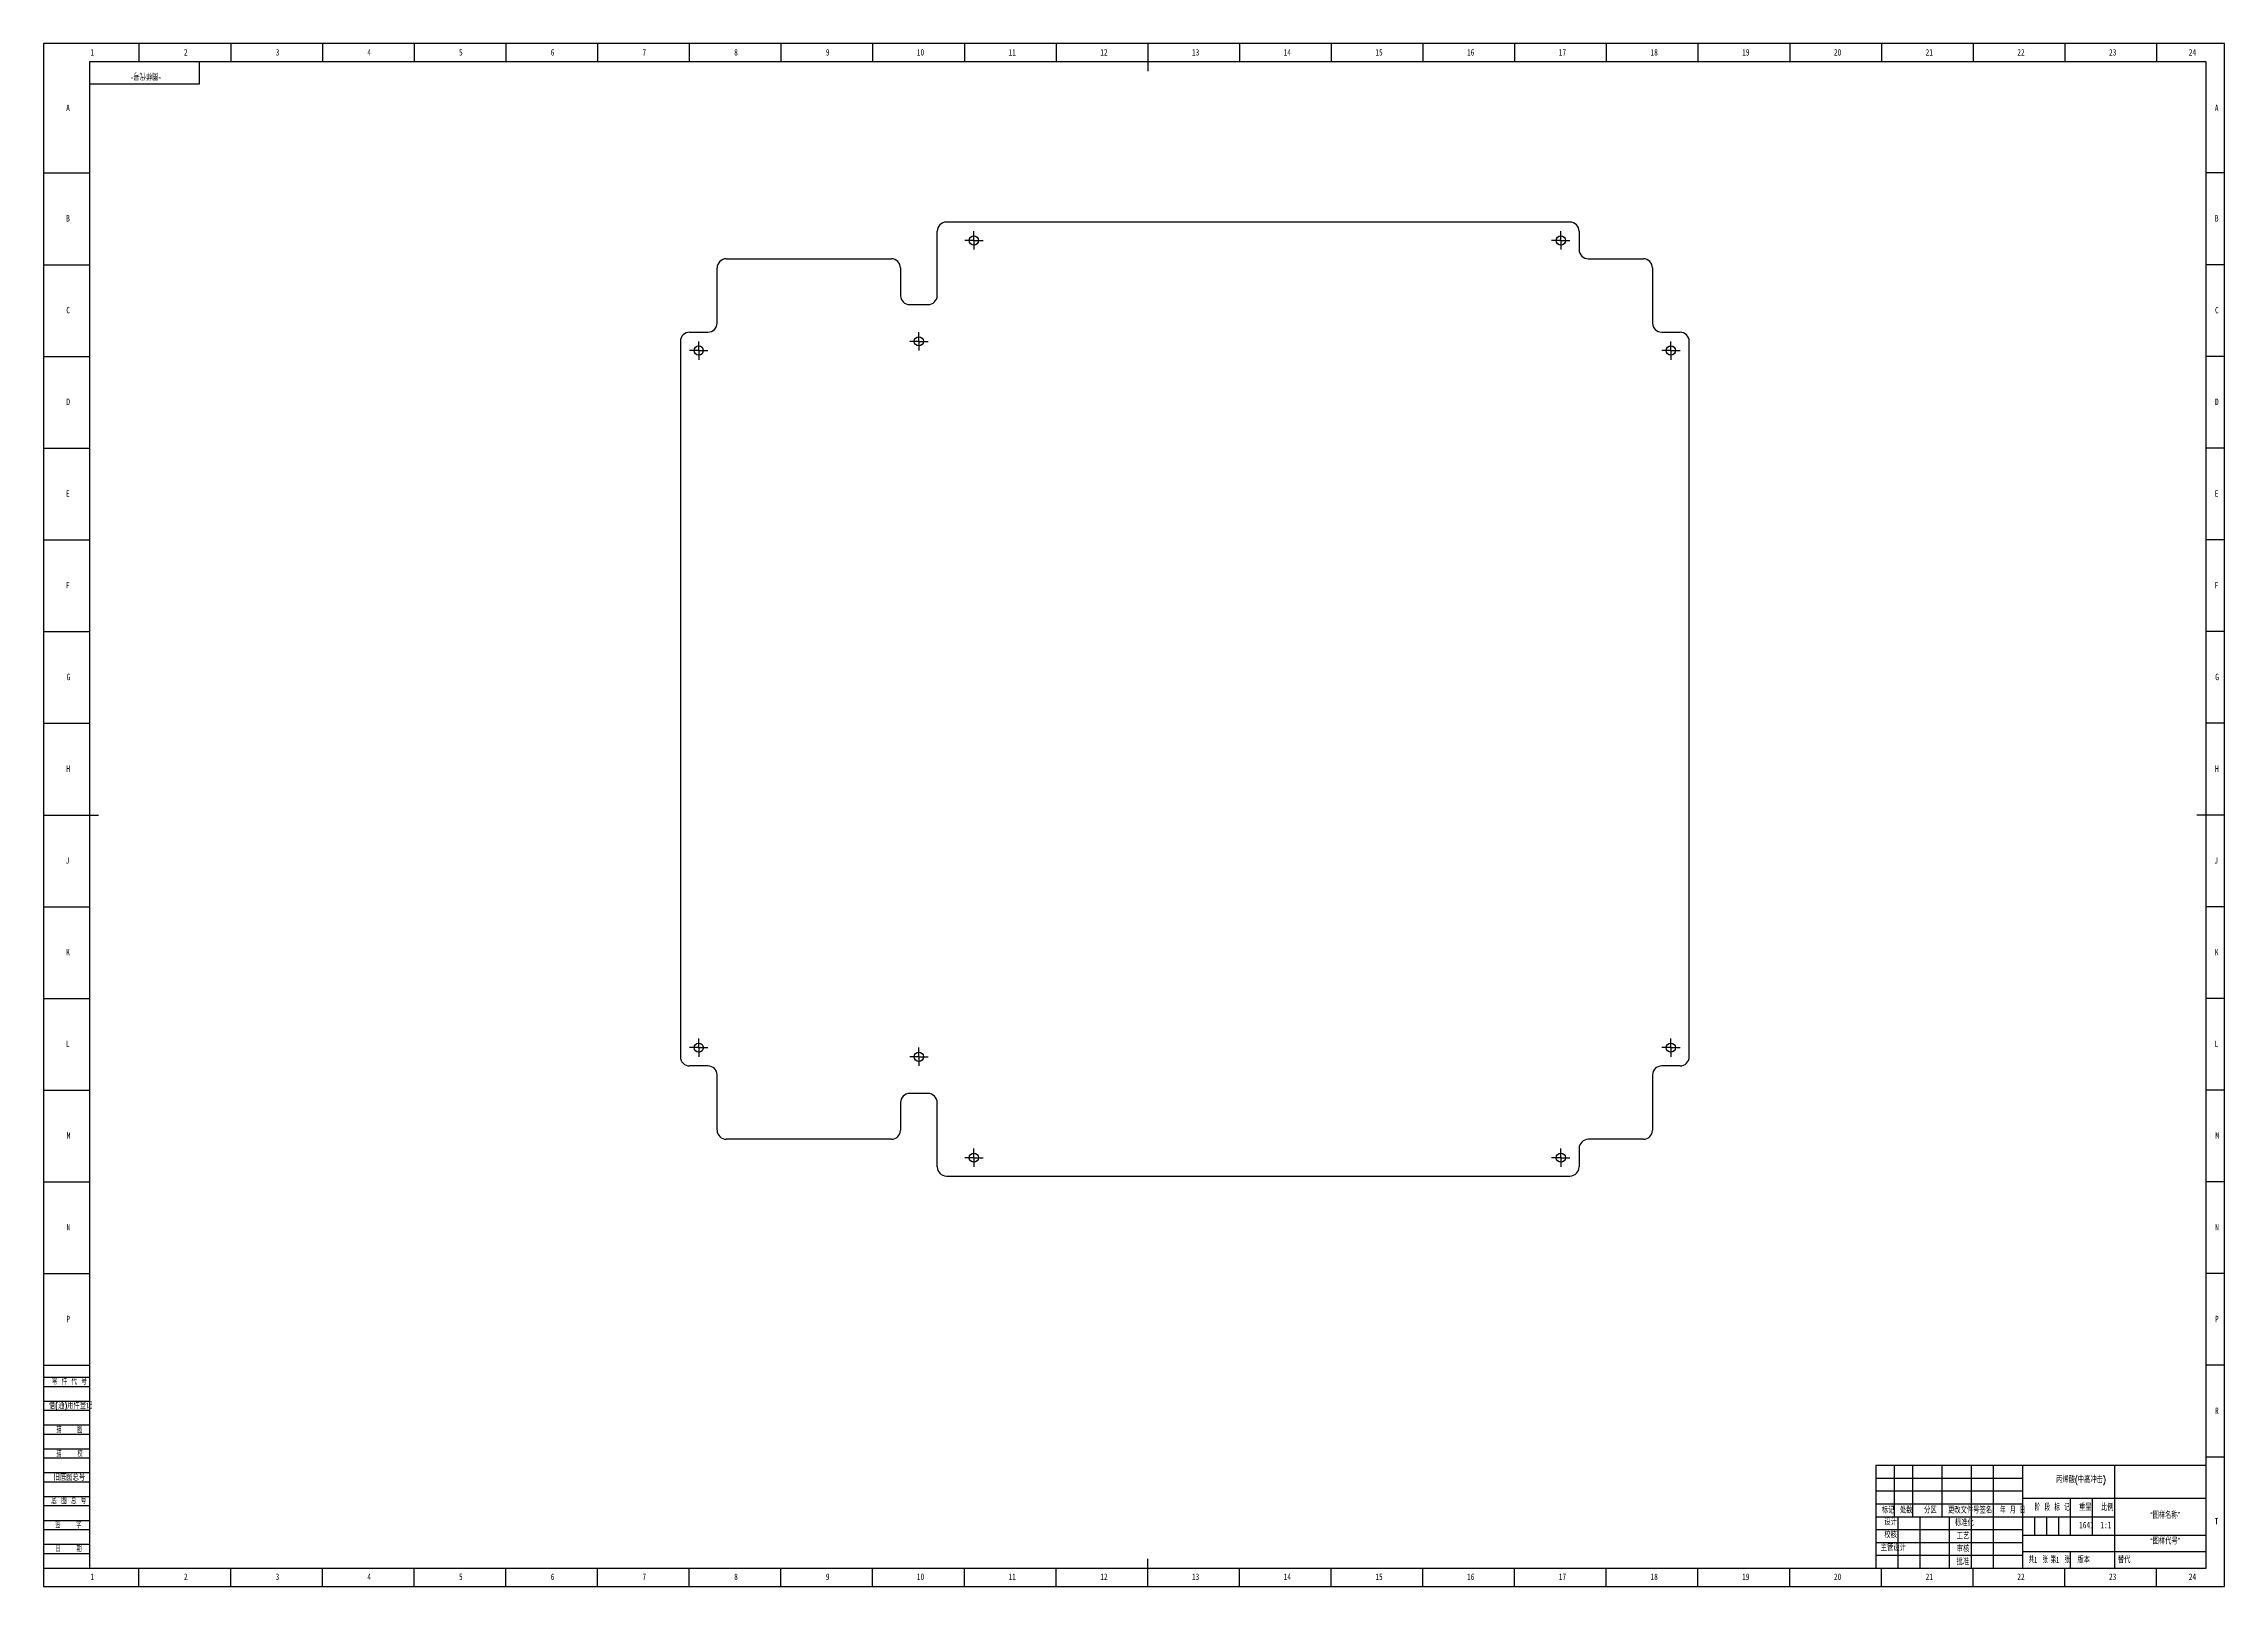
# Model space of a CAD drawing. Header units: millimetres. Extents: x 0 to 1189, y 0 to 841.
import ezdxf

# ---------------------------------------------------------------- set-up
doc = ezdxf.new("R2010")
doc.units = ezdxf.units.MM
for name, color, linetype in [('10', 7, 'Continuous'), ('5', 7, 'Continuous'), ('9', 7, 'Continuous'), ('SLD-0', 7, 'Continuous')]:
    doc.layers.add(name, color=color, linetype=linetype)
doc.styles.add('SLDTEXTSTYLE0', font='TXT', dxfattribs={"width": 0.7, "bigfont": 'bigfont'})
doc.styles.add('SLDTEXTSTYLE1', font='TXT', dxfattribs={"width": 0.6, "bigfont": 'bigfont'})
doc.styles.add('SLDTEXTSTYLE2', font='TXT', dxfattribs={"width": 0.614286, "bigfont": 'bigfont'})
doc.styles.add('SLDTEXTSTYLE3', font='TXT', dxfattribs={"width": 0.62, "bigfont": 'bigfont'})
doc.styles.add('SLDTEXTSTYLE4', font='TXT', dxfattribs={"width": 0.566667, "bigfont": 'bigfont'})
doc.styles.add('SLDTEXTSTYLE5', font='TXT', dxfattribs={"width": 0.7})

# ---------------------------------------------------------------- blocks, each defined once
blk = doc.blocks.new('SW_CENTERMARKSYMBOL_0')
at = {"layer": '10', "color": 0}
for p, q in [((-2.5, 0), (-5, 0)), ((0, 0), (-2.5, 0)), ((0, 2.5), (0, 5)), ((0, 0), (0, 2.5)), ((0, 0), (0, -2.5)), ((0, 0), (2.5, 0)), ((2.5, 0), (5, 0)), ((0, -2.5), (0, -5))]:
    blk.add_line(p, q, dxfattribs=at)
blk = doc.blocks.new('SW_CENTERMARKSYMBOL_1')
at = {"layer": '10', "color": 0}
for p, q in [((-2.5, 0), (-5, 0)), ((0, 0), (-2.5, 0)), ((0, 2.5), (0, 5)), ((0, 0), (0, 2.5)), ((0, 0), (0, -2.5)), ((0, 0), (2.5, 0)), ((2.5, 0), (5, 0)), ((0, -2.5), (0, -5))]:
    blk.add_line(p, q, dxfattribs=at)
blk = doc.blocks.new('SW_CENTERMARKSYMBOL_2')
at = {"layer": '10', "color": 0}
for p, q in [((-2.5, 0), (-5, 0)), ((0, 0), (-2.5, 0)), ((0, 2.5), (0, 5)), ((0, 0), (0, 2.5)), ((0, 0), (0, -2.5)), ((0, 0), (2.5, 0)), ((2.5, 0), (5, 0)), ((0, -2.5), (0, -5))]:
    blk.add_line(p, q, dxfattribs=at)
blk = doc.blocks.new('SW_CENTERMARKSYMBOL_3')
at = {"layer": '10', "color": 0}
for p, q in [((-2.5, 0), (-5, 0)), ((0, 0), (-2.5, 0)), ((0, 2.5), (0, 5)), ((0, 0), (0, 2.5)), ((0, 0), (0, -2.5)), ((0, 0), (2.5, 0)), ((2.5, 0), (5, 0)), ((0, -2.5), (0, -5))]:
    blk.add_line(p, q, dxfattribs=at)
blk = doc.blocks.new('SW_CENTERMARKSYMBOL_4')
at = {"layer": '10', "color": 0}
for p, q in [((-2.5, 0), (-5, 0)), ((0, 0), (-2.5, 0)), ((0, 2.5), (0, 5)), ((0, 0), (0, 2.5)), ((0, 0), (0, -2.5)), ((0, 0), (2.5, 0)), ((2.5, 0), (5, 0)), ((0, -2.5), (0, -5))]:
    blk.add_line(p, q, dxfattribs=at)
blk = doc.blocks.new('SW_CENTERMARKSYMBOL_5')
at = {"layer": '10', "color": 0}
for p, q in [((-2.5, 0), (-5, 0)), ((0, 0), (-2.5, 0)), ((0, 2.5), (0, 5)), ((0, 0), (0, 2.5)), ((0, 0), (0, -2.5)), ((0, 0), (2.5, 0)), ((2.5, 0), (5, 0)), ((0, -2.5), (0, -5))]:
    blk.add_line(p, q, dxfattribs=at)
blk = doc.blocks.new('SW_CENTERMARKSYMBOL_6')
at = {"layer": '10', "color": 0}
for p, q in [((-2.5, 0), (-5, 0)), ((0, 0), (-2.5, 0)), ((0, 2.5), (0, 5)), ((0, 0), (0, 2.5)), ((0, 0), (0, -2.5)), ((0, 0), (2.5, 0)), ((2.5, 0), (5, 0)), ((0, -2.5), (0, -5))]:
    blk.add_line(p, q, dxfattribs=at)
blk = doc.blocks.new('SW_CENTERMARKSYMBOL_7')
at = {"layer": '10', "color": 0}
for p, q in [((-2.5, 0), (-5, 0)), ((0, 0), (-2.5, 0)), ((0, 2.5), (0, 5)), ((0, 0), (0, 2.5)), ((0, 0), (0, -2.5)), ((0, 0), (2.5, 0)), ((2.5, 0), (5, 0)), ((0, -2.5), (0, -5))]:
    blk.add_line(p, q, dxfattribs=at)
blk = doc.blocks.new('SW_CENTERMARKSYMBOL_8')
at = {"layer": '10', "color": 0}
for p, q in [((-2.5, 0), (-5, 0)), ((0, 0), (-2.5, 0)), ((0, 2.5), (0, 5)), ((0, 0), (0, 2.5)), ((0, 0), (0, -2.5)), ((0, 0), (2.5, 0)), ((2.5, 0), (5, 0)), ((0, -2.5), (0, -5))]:
    blk.add_line(p, q, dxfattribs=at)
blk = doc.blocks.new('SW_CENTERMARKSYMBOL_9')
at = {"layer": '10', "color": 0}
for p, q in [((-2.5, 0), (-5, 0)), ((0, 0), (-2.5, 0)), ((0, 2.5), (0, 5)), ((0, 0), (0, 2.5)), ((0, 0), (0, -2.5)), ((0, 0), (2.5, 0)), ((2.5, 0), (5, 0)), ((0, -2.5), (0, -5))]:
    blk.add_line(p, q, dxfattribs=at)

msp = doc.modelspace()

# ---------------------------------------------------------------- linework, layer by layer
at = {"color": 7, "linetype": 'Continuous', "lineweight": 25}
for p, q in [((487.2, 703.7), (487.2, 738.7)), ((832.2, 743.7), (492.2, 743.7)), ((837.2, 738.7), (837.2, 728.7)), ((367.2, 688.7), (367.2, 718.7)), ((372.2, 723.7), (462.2, 723.7)), ((467.2, 718.7), (467.2, 703.7)), ((842.2, 723.7), (872.2, 723.7)), ((877.2, 718.7), (877.2, 688.7)), ((472.2, 698.7), (482.2, 698.7)), ((347.2, 678.7), (347.2, 288.7)), ((352.2, 683.7), (362.2, 683.7)), ((882.2, 683.7), (892.2, 683.7)), ((897.2, 288.7), (897.2, 678.7)), ((362.2, 283.7), (352.2, 283.7)), ((367.2, 248.7), (367.2, 278.7)), ((877.2, 278.7), (877.2, 248.7)), ((892.2, 283.7), (882.2, 283.7)), ((467.2, 263.7), (467.2, 248.7)), ((482.2, 268.7), (472.2, 268.7)), ((487.2, 228.7), (487.2, 263.7)), ((462.2, 243.7), (372.2, 243.7)), ((837.2, 238.7), (837.2, 228.7)), ((872.2, 243.7), (842.2, 243.7)), ((492.2, 223.7), (832.2, 223.7))]:
    msp.add_line(p, q, dxfattribs=at)
for centre in [(507.2, 733.7), (827.2, 733.7), (477.2, 678.7), (357.2, 673.7), (887.2, 673.7), (357.2, 293.7), (477.2, 288.7), (887.2, 293.7), (507.2, 233.7), (827.2, 233.7)]:
    msp.add_circle(centre, 2.5, dxfattribs=at)
for centre, start, end in [((492.2, 738.7), 90, 180), ((832.2, 738.7), 0, 90), ((842.2, 728.7), 180, 270), ((372.2, 718.7), 90, 180), ((462.2, 718.7), 0, 90), ((872.2, 718.7), 0, 90), ((472.2, 703.7), 180, 270), ((482.2, 703.7), 270, 0), ((352.2, 678.7), 90, 180), ((362.2, 688.7), 270, 0), ((882.2, 688.7), 180, 270), ((892.2, 678.7), 0, 90), ((352.2, 288.7), 180, 270), ((892.2, 288.7), 270, 0), ((362.2, 278.7), 0, 90), ((882.2, 278.7), 90, 180), ((472.2, 263.7), 90, 180), ((482.2, 263.7), 0, 90), ((372.2, 248.7), 180, 270), ((462.2, 248.7), 270, 0), ((842.2, 238.7), 90, 180), ((872.2, 248.7), 270, 0), ((492.2, 228.7), 180, 270), ((832.2, 228.7), 270, 0)]:
    msp.add_arc(centre, 5, start, end, dxfattribs=at)
at = {"layer": '5', "color": 7}
for p, q in [((1189, 841), (0, 841)), ((0, 841), (0, 0)), ((1189, 0), (1189, 841)), ((0, 114), (25, 114)), ((0, 109), (25, 109)), ((0, 101), (25, 101)), ((0, 96), (25, 96)), ((0, 88), (25, 88)), ((0, 83), (25, 83)), ((0, 75), (25, 75)), ((0, 70), (25, 70)), ((0, 62), (25, 62)), ((0, 57), (25, 57)), ((0, 49), (25, 49)), ((999, 59), (1079, 59)), ((999, 52), (1079, 52)), ((0, 44), (25, 44)), ((0, 36), (25, 36)), ((1085.5, 38), (1085.5, 28)), ((1092, 38), (1092, 28)), ((1098.5, 38), (1098.5, 28)), ((0, 31), (25, 31)), ((0, 23), (25, 23)), ((0, 18), (25, 18)), ((0, 0), (1189, 0))]:
    msp.add_line(p, q, dxfattribs=at)
at = {"layer": '5'}
for p, q in [((52, 841), (52, 831.1)), ((102, 841), (102, 831.1)), ((152, 841), (152, 831.1)), ((202, 841), (202, 831.1)), ((252, 841), (252, 831.1)), ((302, 841), (302, 831.1)), ((352, 841), (352, 831.1)), ((402, 841), (402, 831.1)), ((452, 841), (452, 831.1)), ((502, 841), (502, 831.1)), ((552, 841), (552, 831.1)), ((652, 841), (652, 831.1)), ((702, 841), (702, 831.1)), ((752, 841), (752, 831.1)), ((802, 841), (802, 831.1)), ((852, 841), (852, 831.1)), ((902, 841), (902, 831.1)), ((952, 841), (952, 831.1)), ((1002, 841), (1002, 831.1)), ((1052, 841), (1052, 831.1)), ((1102, 841), (1102, 831.1)), ((1152, 841), (1152, 831.1)), ((0, 770.5), (25, 770.5)), ((1189, 770.5), (1179, 770.5)), ((0, 720.5), (25, 720.5)), ((1189, 720.5), (1179, 720.5)), ((0, 670.5), (25, 670.5)), ((1189, 670.5), (1179, 670.5)), ((0, 620.5), (25, 620.5)), ((1189, 620.5), (1179, 620.5)), ((0, 570.5), (25, 570.5)), ((1189, 570.5), (1179, 570.5)), ((0, 520.5), (25, 520.5)), ((1189, 520.5), (1179, 520.5)), ((0, 470.5), (25, 470.5)), ((1189, 470.5), (1179, 470.5)), ((0, 370.5), (25, 370.5)), ((1189, 370.5), (1179, 370.5)), ((0, 320.5), (25, 320.5)), ((1189, 320.5), (1179, 320.5)), ((0, 270.5), (25, 270.5)), ((1189, 270.5), (1179, 270.5)), ((0, 220.5), (25, 220.5)), ((1189, 220.5), (1179, 220.5)), ((0, 170.5), (25, 170.5)), ((1189, 170.5), (1179, 170.5)), ((0, 120.5), (25, 120.5)), ((1189, 120.5), (1179, 120.5)), ((1189, 70.5), (1179, 70.5)), ((52, 0), (52, 10)), ((102, 0), (102, 10)), ((152, 0), (152, 10)), ((202, 0), (202, 10)), ((252, 0), (252, 10)), ((302, 0), (302, 10)), ((352, 0), (352, 10)), ((402, 0), (402, 10)), ((452, 0), (452, 10)), ((502, 0), (502, 10)), ((552, 0), (552, 10)), ((652, 0), (652, 10)), ((702, 0), (702, 10)), ((752, 0), (752, 10)), ((802, 0), (802, 10)), ((852, 0), (852, 10)), ((902, 0), (902, 10)), ((952, 0), (952, 10)), ((1002, 0), (1002, 10)), ((1052, 0), (1052, 10)), ((1102, 0), (1102, 10)), ((1152, 0), (1152, 10))]:
    msp.add_line(p, q, dxfattribs=at)
at = {"layer": '5', "lineweight": 25}
for p, q in [((602, 841), (602, 826)), ((0, 420.5), (30, 420.5)), ((1189, 420.5), (1174, 420.5)), ((602, 0), (602, 15)), ((1105, 19), (1105, 10))]:
    msp.add_line(p, q, dxfattribs=at)
at = {"layer": '5', "color": 7, "lineweight": 25}
for p, q in [((1179, 831.1), (25, 831.1)), ((25, 831.1), (25, 10)), ((85, 819), (85, 831)), ((1179, 10), (1179, 831.1)), ((25, 819), (85, 819)), ((999, 66), (1179, 66)), ((999, 66), (999, 10)), ((1009, 66), (1009, 38)), ((1019, 66), (1019, 38)), ((1035, 66), (1035, 38)), ((1051, 66), (1051, 10)), ((1063, 66), (1063, 10)), ((1079, 66), (1079, 10)), ((1129, 66), (1129, 38)), ((1079, 48), (1179, 48)), ((1105, 48), (1105, 28)), ((1117, 48), (1117, 28)), ((999, 45), (1079, 45)), ((999, 38), (1129, 38)), ((1011, 38), (1011, 10)), ((1023, 38), (1023, 10)), ((1039, 38), (1039, 10)), ((1129, 38), (1129, 10)), ((999, 31), (1079, 31)), ((999, 24), (1079, 24)), ((1079, 28), (1179, 28)), ((999, 17), (1079, 17)), ((1079, 19), (1179, 19)), ((0, 10), (1179, 10))]:
    msp.add_line(p, q, dxfattribs=at)

# ---------------------------------------------------------------- block references
at = {"layer": '10'}
for name, p in [('SW_CENTERMARKSYMBOL_1', (507.2, 733.7)), ('SW_CENTERMARKSYMBOL_5', (827.2, 733.7)), ('SW_CENTERMARKSYMBOL_0', (357.2, 673.7)), ('SW_CENTERMARKSYMBOL_4', (477.2, 678.7)), ('SW_CENTERMARKSYMBOL_9', (887.2, 673.7)), ('SW_CENTERMARKSYMBOL_8', (357.2, 293.7)), ('SW_CENTERMARKSYMBOL_6', (887.2, 293.7)), ('SW_CENTERMARKSYMBOL_3', (477.2, 288.7)), ('SW_CENTERMARKSYMBOL_2', (507.2, 233.7)), ('SW_CENTERMARKSYMBOL_7', (827.2, 233.7))]:
    msp.add_blockref(name, p, dxfattribs=at)

# ---------------------------------------------------------------- texts
at = {"layer": '10', "char_height": 3.5}
for s, insert, attachment_point, style in [('1', (26.5, 838), 2, 'SLDTEXTSTYLE5'), ('2', (77.5, 838), 2, 'SLDTEXTSTYLE5'), ('3', (127.5, 838), 2, 'SLDTEXTSTYLE5'), ('4', (177.5, 838), 2, 'SLDTEXTSTYLE5'), ('5', (227.5, 838), 2, 'SLDTEXTSTYLE5'), ('6', (277.5, 838), 2, 'SLDTEXTSTYLE5'), ('7', (327.5, 838), 2, 'SLDTEXTSTYLE5'), ('8', (377.5, 838), 2, 'SLDTEXTSTYLE5'), ('9', (427.5, 838), 2, 'SLDTEXTSTYLE5'), ('10', (478.1, 838), 2, 'SLDTEXTSTYLE5'), ('11', (528.1, 838), 2, 'SLDTEXTSTYLE5'), ('12', (578.1, 838), 2, 'SLDTEXTSTYLE5'), ('13', (628.1, 838), 2, 'SLDTEXTSTYLE5'), ('14', (678.1, 838), 2, 'SLDTEXTSTYLE5'), ('15', (728.1, 838), 2, 'SLDTEXTSTYLE5'), ('16', (778.1, 838), 2, 'SLDTEXTSTYLE5'), ('17', (828.1, 838), 2, 'SLDTEXTSTYLE5'), ('18', (878.1, 838), 2, 'SLDTEXTSTYLE5'), ('19', (928.1, 838), 2, 'SLDTEXTSTYLE5'), ('20', (978.1, 838), 2, 'SLDTEXTSTYLE5'), ('21', (1028.1, 838), 2, 'SLDTEXTSTYLE5'), ('22', (1078.1, 838), 2, 'SLDTEXTSTYLE5'), ('23', (1128.1, 838), 2, 'SLDTEXTSTYLE5'), ('24', (1171.6, 838), 2, 'SLDTEXTSTYLE5'), ('A', (13.3, 807.7), 2, 'SLDTEXTSTYLE5'), ('A', (1184.8, 807.7), 2, 'SLDTEXTSTYLE5'), ('B', (13.3, 747.5), 2, 'SLDTEXTSTYLE5'), ('B', (1184.8, 747.5), 2, 'SLDTEXTSTYLE5'), ('C', (13.4, 697.5), 2, 'SLDTEXTSTYLE5'), ('C', (1184.9, 697.5), 2, 'SLDTEXTSTYLE5'), ('D', (13.4, 647.5), 2, 'SLDTEXTSTYLE5'), ('D', (1184.9, 647.5), 2, 'SLDTEXTSTYLE5'), ('E', (13.3, 597.5), 2, 'SLDTEXTSTYLE5'), ('E', (1184.8, 597.5), 2, 'SLDTEXTSTYLE5'), ('F', (13.2, 547.5), 2, 'SLDTEXTSTYLE5'), ('F', (1184.7, 547.5), 2, 'SLDTEXTSTYLE5'), ('G', (13.5, 497.5), 2, 'SLDTEXTSTYLE5'), ('G', (1185, 497.5), 2, 'SLDTEXTSTYLE5'), ('H', (13.4, 447.5), 2, 'SLDTEXTSTYLE5'), ('H', (1184.9, 447.5), 2, 'SLDTEXTSTYLE5'), ('J', (13, 397.5), 2, 'SLDTEXTSTYLE5'), ('J', (1184.5, 397.5), 2, 'SLDTEXTSTYLE5'), ('K', (13.3, 347.5), 2, 'SLDTEXTSTYLE5'), ('K', (1184.8, 347.5), 2, 'SLDTEXTSTYLE5'), ('L', (13.2, 297.5), 2, 'SLDTEXTSTYLE5'), ('L', (1184.7, 297.5), 2, 'SLDTEXTSTYLE5'), ('M', (13.6, 247.5), 2, 'SLDTEXTSTYLE5'), ('M', (1185.1, 247.5), 2, 'SLDTEXTSTYLE5'), ('N', (13.5, 197.5), 2, 'SLDTEXTSTYLE5'), ('N', (1185, 197.5), 2, 'SLDTEXTSTYLE5'), ('P', (13.4, 147.5), 2, 'SLDTEXTSTYLE5'), ('P', (1184.9, 147.5), 2, 'SLDTEXTSTYLE5'), ('R', (1184.9, 97.5), 2, 'SLDTEXTSTYLE5'), ('\\M+195B8烯\\M+18E5F(\\M+19286\\M+18D82\\M+19974击)', (1110.8, 59.9), 2, 'SLDTEXTSTYLE0'), ('\\M+18167图样\\M+196BC\\M+18FCC\\M+18168', (1156.7, 40.5), 2, 'SLDTEXTSTYLE0'), ('T', (1184.7, 37.3), 2, 'SLDTEXTSTYLE5'), ('\\M+18D5A\\M+18A6A', (1007, 29.9), 2, 'SLDTEXTSTYLE0'), ('1641', (1113.8, 35.2), 2, 'SLDTEXTSTYLE5'), ('\\M+18167图样\\M+191E3\\M+18D86\\M+18168', (1156.7, 26.4), 2, 'SLDTEXTSTYLE0'), ('\\M+18EE5\\M+18AC7设计', (1008.5, 22.8), 2, 'SLDTEXTSTYLE0'), ('1', (1085.1, 16.2), 1, 'SLDTEXTSTYLE5'), ('1', (1097.1, 16.2), 1, 'SLDTEXTSTYLE5'), ('1', (26.5, 7), 2, 'SLDTEXTSTYLE5'), ('2', (77.5, 7), 2, 'SLDTEXTSTYLE5'), ('3', (127.5, 7), 2, 'SLDTEXTSTYLE5'), ('4', (177.5, 7), 2, 'SLDTEXTSTYLE5'), ('5', (227.5, 7), 2, 'SLDTEXTSTYLE5'), ('6', (277.5, 7), 2, 'SLDTEXTSTYLE5'), ('7', (327.5, 7), 2, 'SLDTEXTSTYLE5'), ('8', (377.5, 7), 2, 'SLDTEXTSTYLE5'), ('9', (427.5, 7), 2, 'SLDTEXTSTYLE5'), ('10', (478.1, 7), 2, 'SLDTEXTSTYLE5'), ('11', (528.1, 7), 2, 'SLDTEXTSTYLE5'), ('12', (578.1, 7), 2, 'SLDTEXTSTYLE5'), ('13', (628.1, 7), 2, 'SLDTEXTSTYLE5'), ('14', (678.1, 7), 2, 'SLDTEXTSTYLE5'), ('15', (728.1, 7), 2, 'SLDTEXTSTYLE5'), ('16', (778.1, 7), 2, 'SLDTEXTSTYLE5'), ('17', (828.1, 7), 2, 'SLDTEXTSTYLE5'), ('18', (878.1, 7), 2, 'SLDTEXTSTYLE5'), ('19', (928.1, 7), 2, 'SLDTEXTSTYLE5'), ('20', (978.1, 7), 2, 'SLDTEXTSTYLE5'), ('21', (1028.1, 7), 2, 'SLDTEXTSTYLE5'), ('22', (1078.1, 7), 2, 'SLDTEXTSTYLE5'), ('23', (1128.1, 7), 2, 'SLDTEXTSTYLE5'), ('24', (1171.6, 7), 2, 'SLDTEXTSTYLE5')]:
    msp.add_mtext(s, dxfattribs=dict(at, insert=insert, attachment_point=attachment_point, style=style))
at = {"layer": '10', "color": 7, "insert": (1112.3, 16.2), "char_height": 3.5, "attachment_point": 2, "style": 'SLDTEXTSTYLE0'}
msp.add_mtext('\\M+194C5\\M+1967B', dxfattribs=at)
at = {"layer": '9', "color": 7, "char_height": 3.5}
for s, insert, attachment_point, style in [('\\M+197EB \\M+18C8F \\M+191E3 \\M+18D86', (4.5, 113.4), 1, 'SLDTEXTSTYLE2'), ('\\M+18ED8(\\M+192CA)\\M+19770\\M+18C8F\\M+1936F记', (2.9, 100.3), 1, 'SLDTEXTSTYLE0'), ('\\M+19560    图', (14.1, 87.2), 2, 'SLDTEXTSTYLE4'), ('\\M+19560    \\M+18D5A', (14.1, 74.1), 2, 'SLDTEXTSTYLE4'), ('\\M+18B8C\\M+192EA图总\\M+18D86', (5.5, 61.2), 1, 'SLDTEXTSTYLE0'), ('\\M+192EA 图 总 \\M+18D86', (4.2, 48.4), 1, 'SLDTEXTSTYLE2'), ('标记', (1005.6, 43.3), 2, 'SLDTEXTSTYLE0'), ('设计', (1007, 36.8), 2, 'SLDTEXTSTYLE0'), ('处\\M+19094', (1015.5, 43.3), 2, 'SLDTEXTSTYLE0'), ('\\M+195AA\\M+18BE6', (1028.7, 43.3), 2, 'SLDTEXTSTYLE0'), ('\\M+18D58\\M+189FC\\M+195B6\\M+18C8F\\M+18D86', (1046.9, 43.3), 2, 'SLDTEXTSTYLE0'), ('标\\M+18F79\\M+189BB', (1047.2, 36.4), 2, 'SLDTEXTSTYLE0'), ('签\\M+196BC', (1058.9, 43.3), 2, 'SLDTEXTSTYLE0'), ('\\M+1944E \\M+18C8E \\M+193FA', (1073.6, 43.3), 2, 'SLDTEXTSTYLE3'), ('阶 \\M+19269 标 记', (1095.1, 44.8), 2, 'SLDTEXTSTYLE2'), ('\\M+18F64\\M+197CA', (1113.2, 44.8), 2, 'SLDTEXTSTYLE0'), ('\\M+194E4\\M+197E1', (1125.1, 44.8), 2, 'SLDTEXTSTYLE0'), ('签    \\M+18E9A', (13.5, 35.2), 2, 'SLDTEXTSTYLE4'), ('\\M+18D48艺', (1046.5, 29.2), 2, 'SLDTEXTSTYLE0'), ('\\M+193FA    \\M+18AFA', (13.6, 22.2), 2, 'SLDTEXTSTYLE4'), ('\\M+194E1\\M+18F79', (1046.4, 15.2), 2, 'SLDTEXTSTYLE0'), ('审\\M+18A6A', (1046.5, 22.2), 2, 'SLDTEXTSTYLE0'), ('\\M+18BA4  张', (1087.5, 16.2), 2, 'SLDTEXTSTYLE1'), ('\\M+191E6  张', (1099.5, 16.2), 2, 'SLDTEXTSTYLE1')]:
    msp.add_mtext(s, dxfattribs=dict(at, insert=insert, attachment_point=attachment_point, style=style))
at = {"layer": 'SLD-0', "insert": (55.8, 821.7), "char_height": 3.5, "attachment_point": 2, "rotation": 180, "style": 'SLDTEXTSTYLE0'}
msp.add_mtext('\\M+18167图样\\M+191E3\\M+18D86\\M+18168', dxfattribs=at)
at = {"layer": 'SLD-0', "char_height": 3.5}
for s, insert, attachment_point, style in [('1:1', (1124.4, 35.2), 2, 'SLDTEXTSTYLE5'), ('\\M+191D6\\M+191E3', (1130.9, 16.2), 1, 'SLDTEXTSTYLE0')]:
    msp.add_mtext(s, dxfattribs=dict(at, insert=insert, attachment_point=attachment_point, style=style))

doc.saveas('drawing.dxf')
